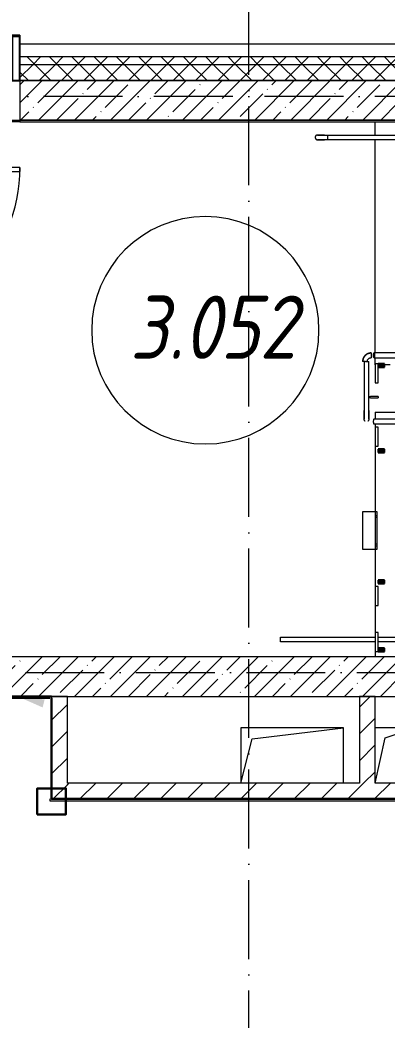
# Model space of a CAD drawing. Header units: millimetres. Extents: x -213536 to 1564669, y -45299 to 942238.
# Drawn here: x 448642 to 450967, y 468835 to 475169 of the extents above; entities that cross this region are included whole.
import ezdxf

# ---------------------------------------------------------------- set-up
doc = ezdxf.new("R2010")
doc.units = ezdxf.units.MM
doc.linetypes.add('50_200_ШТРИХ_1Т_ш5_п1_п1_', pattern=[700, 500, -100, 0, -100])
for name, color, linetype, lineweight in [('0-1', 7, 'Continuous', 5), ('0-2', 7, 'Continuous', 9), ('2) ПГП 4м', 4, 'Continuous', 30), ('3) ЖБ 4м', 3, 'Continuous', 30), ('4) Метл уголки', 6, 'Continuous', 30), ('Импосты витража-1', 7, 'Continuous', 25), ('Каркас_Импост', 7, 'Continuous', 13), ('Контуры', 7, 'Continuous', 9), ('Линии подступенков', 7, 'Continuous', 9), ('Марки помещений', 7, 'Continuous', 9), ('Обобщенные модели', 7, 'Continuous', 9), ('Общие ребра', 7, 'Continuous', 9), ('Ограждение', 7, 'Continuous', 9), ('Ограждение-1', 7, 'Continuous', 25), ('Окна', 7, 'Continuous', 9), ('Оси-2', 7, '50_200_ШТРИХ_1Т_ш5_п1_п1_', 9), ('Открывание-1', 7, 'Continuous', 9), ('Панель', 7, 'Continuous', 13), ('Стены', 7, 'Continuous', 9), ('Стены-1', 7, 'Continuous', 13), ('Текстовые примечания', 7, 'Continuous', 9), ('Штриховка разреза-1', 7, 'Continuous', 9)]:
    doc.layers.add(name, color=color, linetype=linetype, lineweight=lineweight)
doc.layers.get('0-2').off()
doc.styles.add('ISOCPEUR_I_2', font='isocpeui.ttf', dxfattribs={"width": 0.85, "height": 2.3})
pattern_1 = [(45, (0, 0), (-70.71068, 70.71068), []), (135, (0, 0), (-70.71068, -70.71068), [])]
pattern_2 = [(45, (0, 0), (-84.8528, 84.8528), [])]
pattern_3 = [(45, (0, 0), (-114.04925, 114.04925), []), (45, (114.05, 0), (-114.04925, 114.04925), [201.612, -40.322, 3.353, -36.97])]

# ---------------------------------------------------------------- blocks, each defined once
blk = doc.blocks.new('Ось 3 этаж')
at = {"layer": 'Оси-2'}
for p, q in [((450092.1, 423014.8), (450092.1, 477896.8)), ((459092.1, 474685.4), (428373.3, 474685.4)), ((428373.3, 471035.4), (459092.1, 471035.4))]:
    blk.add_line(p, q, dxfattribs=at)
blk = doc.blocks.new('Дверь_СКБ_2Ст_Внутренняя_ШЕР - СОШ_Д-31__Дв_1600x2100h_ЛК_Лифтовой холл _зона безопасности МГН__EIS60-26412756-АИ2_03_План отделки стен 3-го этажа _Часть 2_')
at = {"layer": 'Каркас_Импост'}
for p, q in [((-737.5, 125), (-787.5, 125)), ((-787.5, 125), (-787.5, 45)), ((-737.5, 125), (-737.5, 100)), ((-737.5, 100), (-727.5, 100)), ((-727.5, 100), (-727.5, 45)), ((752.5, 100), (762.5, 100)), ((752.5, 100), (752.5, 45)), ((812.5, 125), (762.5, 125)), ((762.5, 125), (762.5, 100)), ((812.5, 125), (812.5, 45)), ((-727.5, 45), (-787.5, 45)), ((812.5, 45), (752.5, 45))]:
    blk.add_line(p, q, dxfattribs=at)
at = {"layer": 'Открывание-1'}
for centre, radius, start, end in [((-737.5, 125), 1000, 0, 90), ((762.5, 125), 500, 90, 180)]:
    blk.add_arc(centre, radius, start, end, dxfattribs=at)
at = {"layer": 'Панель'}
for p, q in [((-737.5, 1125), (-712.5, 1125)), ((-737.5, 1125), (-737.5, 125)), ((-712.5, 125), (-712.5, 1125)), ((762.5, 625), (737.5, 625)), ((737.5, 125), (737.5, 625)), ((762.5, 625), (762.5, 125)), ((-737.5, 125), (-712.5, 125)), ((762.5, 125), (737.5, 125))]:
    blk.add_line(p, q, dxfattribs=at)
blk = doc.blocks.new('О_Элемент поручня_Маршевый_Труба_ГОСТ 8732-78 - О_Элемент поручня_Маршевый_Труба_ГОСТ 8732-78-32499151-АИ2_03_План отделки стен 3-го этажа _Часть 2_')
at = {"layer": 'Ограждение'}
for p, q in [((-9.9, 30), (-3926, 30)), ((-3926, 0), (-9.9, 0))]:
    blk.add_line(p, q, dxfattribs=at)
at = {"layer": 'Ограждение', "flags": 128}
for points in [[(-3928, 27.3), (-3927.2, 29), (-3926.4, 29.9), (-3925.5, 29.9), (-3924.7, 29), (-3923.9, 27.3), (-3923.3, 24.9)], [(-3924.8, 27.6), (-3925.6, 28.4), (-3926.3, 28.4), (-3927.1, 27.6)], [(-6.3, 15), (-6.4, 18.3), (-6.7, 21.5), (-7.1, 24.4), (-7.7, 26.7), (-8.3, 28.5), (-9.1, 29.6), (-9.9, 30)], [(-9.9, 0), (-9.1, 0.4), (-8.3, 1.5), (-7.7, 3.3), (-7.1, 5.6), (-6.7, 8.5), (-6.4, 11.7), (-6.3, 15)]]:
    blk.add_lwpolyline(points, dxfattribs=at)
blk = doc.blocks.new('О_Элемент поручня_Маршевый_Труба_ГОСТ 8732-78 - О_Элемент поручня_Маршевый_Труба_ГОСТ 8732-78-V82-АИ2_03_План отделки стен 3-го этажа _Часть 2_')
at = {"layer": 'Ограждение'}
for p, q in [((-9.9, 30), (-3926, 30)), ((-3926, 0), (-9.9, 0)), ((-9.9, 0), (-9.1, 0.4))]:
    blk.add_line(p, q, dxfattribs=at)
at = {"layer": 'Ограждение', "flags": 128}
for points in [[(-3929.5, 15), (-3929.4, 18.6), (-3929.1, 22), (-3928.6, 24.9), (-3928, 27.3), (-3927.2, 29), (-3926.4, 29.9), (-3925.5, 29.9), (-3924.7, 29), (-3923.9, 27.3), (-3923.3, 24.9), (-3922.8, 22), (-3922.5, 18.6), (-3922.4, 15)], [(-3926, 0), (-3926.7, 0.4), (-3927.5, 1.5), (-3928.2, 3.3), (-3928.7, 5.6), (-3929.1, 8.5), (-3929.4, 11.7), (-3929.5, 15)], [(-3922.8, 15), (-3922.9, 18.2), (-3923.1, 21.3), (-3923.6, 24), (-3924.1, 26.1), (-3924.8, 27.6), (-3925.6, 28.4), (-3926.3, 28.4), (-3927.1, 27.6), (-3927.8, 26.1), (-3928.3, 24), (-3928.8, 21.3), (-3929.1, 18.2), (-3929.1, 15)], [(-3929.1, 15), (-3929.1, 11.8), (-3928.8, 8.7), (-3928.3, 6), (-3927.8, 3.9), (-3927.1, 2.4), (-3926.3, 1.6), (-3925.6, 1.6), (-3924.8, 2.4), (-3924.1, 3.9), (-3923.6, 6), (-3923.1, 8.7), (-3922.9, 11.8), (-3922.8, 15)], [(-3922.4, 15), (-3922.5, 11.7), (-3922.8, 8.5), (-3923.2, 5.6), (-3923.7, 3.3), (-3924.4, 1.5), (-3925.2, 0.4), (-3926, 0)], [(-6.5, 20.1), (-6.7, 21.5), (-7.1, 24.4), (-7.7, 26.7), (-8.3, 28.5), (-9.1, 29.6), (-9.9, 30)]]:
    blk.add_lwpolyline(points, dxfattribs=at)
blk = doc.blocks.new('О_Элемент ограждения_Обод_Труба_ГОСТ 86451 - О_Элемент ограждения_Обод_Труба_ГОСТ 8645-68 2-33131217-АИ2_03_План отделки стен 3-го этажа _Часть 2_')
at = {"layer": 'Ограждение-1'}
for p, q in [((-1800, 20), (-1820, 20)), ((-1820, 20), (-1820, -20)), ((-1817, 17), (-1803, 17)), ((-1817, -17), (-1817, 17)), ((-1803, 17), (-1803, -17)), ((-1800, -20), (-1800, 20)), ((0, 20), (-20, 20)), ((-20, 20), (-20, -20)), ((-17, 17), (-3, 17)), ((-17, -17), (-17, 17)), ((-3, 17), (-3, -17)), ((0, -20), (0, 20)), ((-1820, -20), (-1800, -20)), ((-1803, -17), (-1817, -17)), ((-20, -20), (0, -20)), ((-3, -17), (-17, -17))]:
    blk.add_line(p, q, dxfattribs=at)
blk = doc.blocks.new('О_Полоса_Трапеция прямоугольная_Прокат_ГОСТ 1031 - Крепежная пластина-21434436-АИ2_03_План отделки стен 3-го этажа _Часть 2_')
at = {"layer": 'Ограждение'}
for p, q in [((20200, 47755), (20200, 47635)), ((20220, 47755), (20200, 47755)), ((20220, 47635), (20220, 47735)), ((20200, 47635), (20220, 47635))]:
    blk.add_line(p, q, dxfattribs=at)
blk = doc.blocks.new('О_Элемент поручня_Площадочный_Двухуровневый_ГОСТ 8732-78 - О_Элемент поручня_Площадочный_Двухуровневый_ГОСТ 8732-78 2-33683548-АИ2_03_План отделки стен 3-го этажа _Часть 2_')
at = {"layer": 'Ограждение'}
for p, q in [((310, 40), (0, 40)), ((0, 25), (0, 40)), ((0, 18.8), (0, 25)), ((0, 10), (310, 10))]:
    blk.add_line(p, q, dxfattribs=at)
at = {"layer": 'Ограждение', "flags": 128}
for points in [[(310, 40), (312.2, 40), (314.4, 40), (316.6, 40), (318.8, 40), (320.9, 40), (323.1, 40), (325.2, 40), (327.3, 40), (329.4, 40), (331.4, 40), (333.4, 40), (335.4, 40), (337.3, 40), (339.2, 40), (341.1, 40), (342.8, 40), (344.6, 40), (346.3, 40), (347.9, 40), (349.5, 40), (351, 40), (352.4, 40), (353.8, 40), (355.1, 40), (356.3, 40), (357.4, 40), (358.5, 40), (359.5, 40), (360.4, 40), (361.3, 40), (362, 40), (362.7, 40), (363.3, 40), (363.8, 40), (364.2, 40), (364.5, 40), (364.8, 40), (364.9, 40), (365, 40), (365, 40)], [(365, 40), (365, 40), (364.8, 40), (364.6, 40), (364.3, 40), (363.9, 40), (363.4, 40), (362.9, 40), (362.2, 40), (361.5, 40), (360.7, 40), (359.8, 40), (358.8, 40), (357.7, 40), (356.6, 40), (355.4, 40), (354.1, 40), (352.8, 40), (351.3, 40), (349.9, 40), (348.3, 40), (346.7, 40), (345, 40), (343.3, 40), (341.5, 40), (339.7, 40), (337.8, 40), (335.9, 40), (334, 40), (332, 40), (329.9, 40), (327.9, 40), (325.8, 40), (323.6, 40), (321.5, 40), (319.3, 40), (317.2, 40), (315, 40), (312.8, 40), (310.6, 40), (310, 40)], [(310, 10), (312.2, 10), (314.4, 10), (316.6, 10), (318.8, 10), (320.9, 10), (323.1, 10), (325.2, 10), (327.3, 10), (329.4, 10), (331.4, 10), (333.4, 10), (335.4, 10), (337.3, 10), (339.2, 10), (341.1, 10), (342.8, 10), (344.6, 10), (346.3, 10), (347.9, 10), (349.5, 10), (351, 10), (352.4, 10), (353.8, 10), (355.1, 10), (356.3, 10), (357.4, 10), (358.5, 10), (359.5, 10), (360.4, 10), (361.3, 10), (362, 10), (362.7, 10), (363.3, 10), (363.8, 10), (364.2, 10), (364.5, 10), (364.8, 10), (364.9, 10), (365, 10), (365, 10)], [(365, 10), (365, 10), (364.8, 10), (364.6, 10), (364.3, 10), (363.9, 10), (363.4, 10), (362.9, 10), (362.2, 10), (361.5, 10), (360.7, 10), (359.8, 10), (358.8, 10), (357.7, 10), (356.6, 10), (355.4, 10), (354.1, 10), (352.8, 10), (351.3, 10), (349.9, 10), (348.3, 10), (346.7, 10), (345, 10), (343.3, 10), (341.5, 10), (339.7, 10), (337.8, 10), (335.9, 10), (334, 10), (332, 10), (329.9, 10), (327.9, 10), (325.8, 10), (323.6, 10), (321.5, 10), (319.3, 10), (317.2, 10), (315, 10), (312.8, 10), (310.6, 10)], [(365, 40), (365.6, 40), (366.2, 40), (366.8, 39.9), (367.4, 39.8), (368, 39.7), (368.6, 39.6), (369.1, 39.4), (369.7, 39.2), (370.3, 39), (370.8, 38.8), (371.4, 38.6), (371.9, 38.3), (372.5, 38)], [(372.6, 12.1), (372.1, 11.8), (371.5, 11.5), (371, 11.2), (370.4, 11), (369.9, 10.8), (369.3, 10.6), (368.7, 10.5), (368.1, 10.3), (367.5, 10.2), (367, 10.1), (366.4, 10.1), (365.8, 10), (365.2, 10), (365, 10)], [(375.8, 35.5), (376.2, 35), (376.6, 34.6), (376.9, 34.1), (377.3, 33.6)], [(377.4, 16.5), (377, 16), (376.7, 15.6), (376.3, 15.1), (375.9, 14.7)]]:
    blk.add_lwpolyline(points, dxfattribs=at)
blk = doc.blocks.new('О_Полоса_Трапеция прямоугольная_Прокат_ГОСТ 1031 - Крепежная пластина-V83-АИ2_03_План отделки стен 3-го этажа _Часть 2_')
at = {"layer": 'Ограждение'}
for p, q in [((20200, 47355), (20200, 47235)), ((20220, 47355), (20200, 47355)), ((20220, 47235), (20220, 47355)), ((20200, 47235), (20220, 47235))]:
    blk.add_line(p, q, dxfattribs=at)
blk = doc.blocks.new('О_Кронштейн_Форма Г_Круг_ГОСТ 25902 - О_Кронштейн_Форма Г_Круг_ГОСТ 2590-2006-31482956-АИ2_03_План отделки стен 3-го этажа _Часть 2_')
at = {"layer": 'Ограждение'}
for p, q in [((20220, 47550), (20170, 47550)), ((20170, 47540), (20220, 47540)), ((20220, 47550), (20220, 47545)), ((20220, 47545), (20220, 47540))]:
    blk.add_line(p, q, dxfattribs=at)
at = {"layer": 'Ограждение', "flags": 128}
for points in [[(20160, 47550), (20160.9, 47550), (20161.9, 47550), (20162.8, 47550), (20163.8, 47550), (20164.8, 47550), (20165.8, 47550), (20166.7, 47550), (20167.7, 47550), (20168.7, 47550), (20169.7, 47550), (20170, 47550)], [(20170, 47540), (20169, 47540), (20168, 47540), (20167, 47540), (20166, 47540), (20165, 47540), (20164.1, 47540), (20163.1, 47540), (20162.1, 47540), (20161.2, 47540), (20160.3, 47540)]]:
    blk.add_lwpolyline(points, dxfattribs=at)
blk = doc.blocks.new('О_Элемент ограждения_Обод_Труба_ГОСТ 86451 - О_Элемент ограждения_Обод_Труба_ГОСТ 8645-68 2-33352087-АИ2_03_План отделки стен 3-го этажа _Часть 2_')
at = {"layer": 'Ограждение-1'}
for p, q in [((-830, 20), (-850, 20)), ((-850, 20), (-850, -20)), ((-847, 17), (-833, 17)), ((-847, -17), (-847, 17)), ((-833, 17), (-833, -17)), ((-830, -20), (-830, 20)), ((0, 20), (-20, 20)), ((-20, 20), (-20, -20)), ((-17, 17), (-3, 17)), ((-17, -17), (-17, 17)), ((-3, 17), (-3, -17)), ((0, -20), (0, 20)), ((-850, -20), (-830, -20)), ((-833, -17), (-847, -17)), ((-20, -20), (0, -20)), ((-3, -17), (-17, -17))]:
    blk.add_line(p, q, dxfattribs=at)
blk = doc.blocks.new('О_Полоса_Трапеция прямоугольная_Прокат_ГОСТ 1031 - Крепежная пластина-V84-АИ2_03_План отделки стен 3-го этажа _Часть 2_')
at = {"layer": 'Ограждение'}
for p, q in [((20200, 46055), (20200, 45935)), ((20220, 46055), (20200, 46055)), ((20220, 45955), (20220, 46055)), ((20200, 45935), (20220, 45935))]:
    blk.add_line(p, q, dxfattribs=at)
blk = doc.blocks.new('О_Элемент поручня_Загиб_Труба_ГОСТ 87321 - О_Элемент поручня_Загиб_Труба_ГОСТ 8732-78 2-31410517-АИ2_03_План отделки стен 3-го этажа _Часть 2_')
at = {"layer": 'Ограждение'}
for p, q in [((20175, 47825), (20175, 47795)), ((20175, 47824.5), (20175, 47825)), ((20120, 47770), (20120.5, 47770)), ((20138.9, 47770), (20120, 47770)), ((20175, 47795), (20175, 47795.5))]:
    blk.add_line(p, q, dxfattribs=at)
at = {"layer": 'Ограждение', "flags": 128}
for points in [[(20175, 47825), (20172.8, 47825), (20170.6, 47824.8), (20168.4, 47824.6), (20166.2, 47824.3), (20164.1, 47823.9), (20161.9, 47823.4), (20159.8, 47822.9), (20157.7, 47822.2), (20155.6, 47821.5), (20153.6, 47820.7), (20151.6, 47819.8), (20149.6, 47818.8), (20147.7, 47817.7), (20145.8, 47816.6), (20143.9, 47815.4), (20142.2, 47814.1), (20140.4, 47812.8), (20138.7, 47811.3), (20137.1, 47809.9), (20135.5, 47808.3), (20134, 47806.7), (20132.6, 47805), (20131.2, 47803.3), (20129.9, 47801.5), (20128.7, 47799.7), (20127.6, 47797.8), (20126.5, 47795.9), (20125.5, 47794), (20124.6, 47792), (20123.7, 47789.9), (20123, 47787.9), (20122.3, 47785.8), (20121.7, 47783.6), (20121.2, 47781.5), (20120.8, 47779.3), (20120.5, 47777.2), (20120.2, 47775), (20120.1, 47772.8), (20120, 47770.6), (20120, 47770)], [(20175, 47823.5), (20172.9, 47823.5), (20170.7, 47823.3), (20168.6, 47823.1), (20166.5, 47822.8), (20164.4, 47822.4), (20162.3, 47822), (20160.2, 47821.4), (20158.2, 47820.8), (20156.2, 47820.1), (20154.2, 47819.3), (20152.2, 47818.4), (20150.3, 47817.5), (20148.4, 47816.4), (20146.6, 47815.3), (20144.8, 47814.2), (20143.1, 47812.9), (20141.4, 47811.6), (20139.7, 47810.2), (20138.1, 47808.8), (20136.6, 47807.3), (20135.2, 47805.7), (20133.8, 47804.1), (20132.4, 47802.4), (20131.2, 47800.7), (20130, 47798.9), (20128.9, 47797.1), (20127.8, 47795.2), (20126.8, 47793.3), (20126, 47791.4), (20125.1, 47789.4), (20124.4, 47787.4), (20123.7, 47785.3), (20123.2, 47783.3), (20122.7, 47781.2), (20122.3, 47779.1), (20122, 47777), (20121.7, 47774.9), (20121.6, 47772.7), (20121.5, 47770.6), (20121.5, 47770)], [(20150, 47770), (20150, 47771), (20150.1, 47772), (20150.2, 47773), (20150.3, 47774), (20150.5, 47775), (20150.7, 47775.9), (20151, 47776.9), (20151.3, 47777.9), (20151.6, 47778.8), (20152, 47779.7), (20152.4, 47780.6), (20152.8, 47781.5), (20153.3, 47782.4), (20153.8, 47783.3), (20154.4, 47784.1), (20154.9, 47784.9), (20155.6, 47785.7), (20156.2, 47786.5), (20156.9, 47787.2), (20157.6, 47787.9), (20158.3, 47788.6), (20159.1, 47789.3), (20159.9, 47789.9), (20160.7, 47790.5), (20161.5, 47791), (20162.3, 47791.6), (20163.2, 47792), (20164.1, 47792.5), (20165, 47792.9), (20165.9, 47793.3), (20166.9, 47793.6), (20167.8, 47794), (20168.8, 47794.2), (20169.8, 47794.4), (20170.8, 47794.6), (20171.7, 47794.8), (20172.7, 47794.9), (20173.7, 47795), (20174.7, 47795), (20175, 47795)]]:
    blk.add_lwpolyline(points, dxfattribs=at)
blk = doc.blocks.new('ОМ_Нижняя опорная пятка - ОМ_Нижняя опорная пятка-19082064-АИ2_03_План отделки стен 3-го этажа _Часть 2_')
at = {"layer": 'Обобщенные модели'}
for p, q in [((-96, 10), (-96, 0)), ((-84, 10), (-84, 0)), ((84, 10), (84, 0)), ((96, 10), (96, 0))]:
    blk.add_line(p, q, dxfattribs=at)
blk = doc.blocks.new('ОМ_Уголок_ГОСТ 8510-86 - ОМ_Уголок_ГОСТ 8510-86-19082066-АИ2_03_План отделки стен 3-го этажа _Часть 2_')
at = {"layer": 'Обобщенные модели'}
for p, q in [((0, 0), (0, -90)), ((240, 0), (0, 0)), ((0, -10), (240, -10)), ((240, -90), (240, 0)), ((0, -90), (240, -90))]:
    blk.add_line(p, q, dxfattribs=at)
blk = doc.blocks.new('Прямоугольный импост - Откос НВФ_50х280 мм-V172-АИ2_03_План отделки стен 3-го этажа _Часть 2_')
at = {"layer": 'Импосты витража-1'}
for p, q in [((0, 130), (-50, 130)), ((-50, 130), (-50, -150)), ((0, -150), (0, 130)), ((-50, -150), (0, -150))]:
    blk.add_line(p, q, dxfattribs=at)
blk = doc.blocks.new('AR_Отверстие прямоугольное _в плите_ - AR_Отверстие прямоугольное _в плите_-30552566-АИ2_03_План отделки стен 3-го этажа _Часть 2_')
at = {"layer": 'Обобщенные модели'}
for p, q in [((325, 175), (-325, 175)), ((-325, 175), (-325, -175)), ((-255, 105), (325, 175)), ((325, -175), (325, 175)), ((-325, -175), (-255, 105))]:
    blk.add_line(p, q, dxfattribs=at)
blk = doc.blocks.new('AR_Отверстие прямоугольное _в плите_ - AR_Отверстие прямоугольное _в плите_-30459243-АИ2_03_План отделки стен 3-го этажа _Часть 2_')
at = {"layer": 'Обобщенные модели'}
for p, q in [((125, 175), (-125, 175)), ((-62.5, 112.5), (125, 175)), ((125, -175), (125, 175)), ((-125, -175), (-62.5, 112.5))]:
    blk.add_line(p, q, dxfattribs=at)
blk = doc.blocks.new('Отлив_СКБ - Отлив витража_120_НВФ-31885289-АИ2_03_План отделки стен 3-го этажа _Часть 2_')
at = {"layer": 'Окна'}
for p, q in [((0, 113), (0, 120)), ((1000, 120), (0, 120)), ((1000, 120), (1000, 113)), ((50, 2), (950, 2))]:
    blk.add_line(p, q, dxfattribs=at)
blk = doc.blocks.new('О_Общий_Элемент поручня_Площадочный_Двухуровневый_С подрезкой_ГОСТ 8732-78 - О_Общий_Элемент поручня_Площадочный_Двухуровневый_С подрезкой_ГОСТ 8732-78-V280-АИ2_03_План отделки стен 3-го этажа _Часть 2_')
at = {"layer": 'Ограждение'}
for p, q in [((0, -10), (20, -10)), ((20, -40), (0, -40))]:
    blk.add_line(p, q, dxfattribs=at)
at = {"layer": 'Ограждение', "flags": 128}
for points in [[(20, -10), (21.8, -10), (23.6, -10), (25.4, -10), (27.2, -10), (28.9, -10), (30.7, -10), (32.4, -10), (34.2, -10), (35.9, -10), (37.5, -10), (39.2, -10), (40.8, -10), (42.4, -10), (43.9, -10), (45.4, -10), (46.9, -10), (48.3, -10), (49.7, -10), (51, -10), (52.3, -10), (53.5, -10), (54.7, -10), (55.8, -10), (56.9, -10), (57.9, -10), (58.8, -10), (59.7, -10), (60.5, -10), (61.3, -10), (61.9, -10), (62.6, -10), (63.1, -10), (63.6, -10), (64, -10), (64.3, -10), (64.6, -10), (64.8, -10), (64.9, -10), (65, -10), (65, -10)], [(65, -10), (65, -10), (64.9, -10), (64.7, -10), (64.4, -10), (64.1, -10), (63.7, -10), (63.2, -10), (62.7, -10), (62.1, -10), (61.4, -10), (60.7, -10), (59.9, -10), (59.1, -10), (58.1, -10), (57.1, -10), (56.1, -10), (55, -10), (53.8, -10), (52.6, -10), (51.4, -10), (50, -10), (48.7, -10), (47.3, -10), (45.8, -10), (44.3, -10), (42.8, -10), (41.2, -10), (39.6, -10), (38, -10), (36.3, -10), (34.6, -10), (32.9, -10), (31.2, -10), (29.4, -10), (27.6, -10), (25.9, -10), (24.1, -10), (22.3, -10), (20.5, -10), (20, -10)], [(45.8, -40), (44.3, -40), (42.8, -40), (41.2, -40), (39.6, -40), (38, -40), (36.3, -40), (34.6, -40), (32.9, -40), (31.2, -40), (29.4, -40), (27.6, -40), (25.9, -40), (24.1, -40), (22.3, -40), (20.5, -40), (20, -40)], [(20, -40), (21.8, -40), (23.6, -40), (25.4, -40), (27.2, -40), (28.9, -40), (30.7, -40), (32.4, -40), (34.2, -40), (35.9, -40), (37.5, -40), (39.2, -40), (40.8, -40), (42.4, -40), (43.9, -40), (45.4, -40), (46.9, -40), (48.3, -40), (49.7, -40), (51, -40), (52.3, -40), (53.5, -40), (54.7, -40), (55.8, -40), (56.9, -40), (57.9, -40), (58.8, -40), (59.7, -40), (60.5, -40), (61.3, -40), (61.9, -40), (62.6, -40), (63.1, -40), (63.6, -40), (64, -40), (64.3, -40), (64.6, -40), (64.8, -40), (64.9, -40), (65, -40), (65, -40)], [(65, -40), (65, -40), (64.9, -40), (64.7, -40), (64.4, -40), (64.1, -40), (63.7, -40), (63.2, -40), (62.7, -40), (62.1, -40), (61.4, -40), (60.7, -40), (59.9, -40), (59.1, -40), (58.1, -40), (57.1, -40), (56.1, -40), (55, -40), (53.8, -40), (52.6, -40), (51.4, -40), (50, -40), (48.7, -40), (47.3, -40)], [(80, -25), (80, -24.4), (80, -23.8), (79.9, -23.2), (79.8, -22.6), (79.7, -22), (79.6, -21.4), (79.4, -20.9), (79.2, -20.3), (79, -19.7), (78.8, -19.2), (78.6, -18.6), (78.3, -18.1), (78, -17.5), (77.7, -17), (77.4, -16.5), (77, -16), (76.7, -15.6), (76.3, -15.1), (75.9, -14.7), (75.5, -14.2), (75, -13.8), (74.6, -13.4), (74.1, -13.1), (73.6, -12.7), (73.1, -12.4), (72.6, -12.1), (72.1, -11.8), (71.5, -11.5), (71, -11.2), (70.4, -11), (69.9, -10.8), (69.3, -10.6), (68.7, -10.5), (68.1, -10.3), (67.5, -10.2), (67, -10.1), (66.4, -10.1), (65.8, -10), (65.2, -10), (65, -10)], [(65, -40), (65.6, -40), (66.2, -40), (66.8, -39.9), (67.4, -39.8), (68, -39.7), (68.6, -39.6), (69.1, -39.4), (69.7, -39.2), (70.3, -39), (70.8, -38.8), (71.4, -38.6), (71.9, -38.3), (72.5, -38), (73, -37.7), (73.5, -37.4), (74, -37), (74.4, -36.7), (74.9, -36.3), (75.3, -35.9), (75.8, -35.5), (76.2, -35), (76.6, -34.6), (76.9, -34.1), (77.3, -33.6), (77.6, -33.1), (77.9, -32.6), (78.2, -32.1), (78.5, -31.5), (78.8, -31), (79, -30.4), (79.2, -29.9), (79.4, -29.3), (79.5, -28.7), (79.7, -28.1), (79.8, -27.5), (79.9, -27), (79.9, -26.4), (80, -25.8), (80, -25.2), (80, -25)]]:
    blk.add_lwpolyline(points, dxfattribs=at)
blk = doc.blocks.new('О_Элемент поручня_Пристенный_Труба_ГОСТ 8732-78 - О_Элемент поручня_Пристенный_Труба_ГОСТ 8732-78-32488292-АИ2_03_План отделки стен 3-го этажа _Часть 2_')
at = {"layer": 'Ограждение'}
for p, q in [((-4500, -15), (-4500, 0)), ((-4500, 0), (300, 0)), ((300, 0), (300, -30)), ((-4500, -30), (-4500, -16.1)), ((300, -30), (-4500, -30))]:
    blk.add_line(p, q, dxfattribs=at)
blk = doc.blocks.new('О_Элемент поручня_Пристенный_Труба_ГОСТ 8732-78 - О_Элемент поручня_Пристенный_Труба_ГОСТ 8732-78-V282-АИ2_03_План отделки стен 3-го этажа _Часть 2_')
at = {"layer": 'Ограждение'}
for p, q in [((-4500, -15), (-4500, 0)), ((-4500, 0), (-320, 0)), ((-300, 0), (300, 0)), ((300, 0), (300, -30)), ((-4500, -30), (-4500, -16.1)), ((-320, -30), (-4500, -30)), ((300, -30), (-300, -30))]:
    blk.add_line(p, q, dxfattribs=at)
blk = doc.blocks.new('0125-Р-ОО-Ш2-АР-о_23_10_2024_rvt-1-АИ2_03_План отделки стен 3-го этажа _Часть 2_')
at = {"layer": 'Штриховка разреза-1'}
h = blk.add_hatch(dxfattribs=at)
h.set_pattern_fill('FP_81', color=256, style=0, pattern_type=2)
h.set_pattern_definition(pattern_1)
h.paths.add_polyline_path([(26130, 49650), (26130, 49700), (17950, 49700), (17950, 49650), (23901.5, 49650)], flags=0)
h.paths.add_polyline_path([(15750, 49650), (16950, 49650), (16950, 49700), (15750, 49700)], flags=0)
h.paths.add_polyline_path([(13950, 49650), (13950, 49700), (9750, 49700), (9750, 49650), (12717.6, 49650)], flags=0)
h.paths.add_polyline_path([(7950, 49650), (7950, 49700), (-200, 49700), (-200, 49650), (7125.7, 49650)], flags=0)
h = blk.add_hatch(dxfattribs=at)
h.set_pattern_fill('FP_81', color=256, style=0, pattern_type=2)
h.set_pattern_definition(pattern_1)
h.paths.add_polyline_path([(26130, 49550), (26130, 49650), (17950, 49650), (17950, 49550), (26050, 49550)], flags=0)
h.paths.add_polyline_path([(16950, 49550), (16950, 49650), (15750, 49650), (15750, 49556), (15825, 49556), (15825, 49550), (16450, 49550)], flags=0)
h.paths.add_polyline_path([(13875, 49550), (13875, 49556), (13950, 49556), (13950, 49650), (9750, 49650), (9750, 49556), (9825, 49556), (9825, 49550), (12717.6, 49550)], flags=0)
h.paths.add_polyline_path([(7950, 49550), (7950, 49650), (-100, 49650), (-100, 49550), (7450, 49550)], flags=0)
h = blk.add_hatch(dxfattribs=at)
h.set_pattern_fill('FP_2', color=256, style=0, pattern_type=2)
h.set_pattern_definition(pattern_3)
h.paths.add_polyline_path([(25900, 49300), (25900, 49550), (17950, 49550), (17950, 49300), (25765.5, 49300)], flags=0)
h = blk.add_hatch(dxfattribs=at)
h.set_pattern_fill('FP_2', color=256, style=0, pattern_type=2)
h.set_pattern_definition(pattern_3)
h.paths.add_polyline_path([(25400, 45650), (25400, 45900), (16950, 45900), (16950, 45650), (23901.5, 45650)], flags=0)
h = blk.add_hatch(dxfattribs=at)
h.set_pattern_fill('FP_3', color=256, style=0, pattern_type=2)
h.set_pattern_definition(pattern_2)
h.paths.add_polyline_path([(18250, 45000), (18250, 45650), (18150, 45650), (18150, 45000)], flags=0)
h = blk.add_hatch(dxfattribs=at)
h.set_pattern_fill('FP_3', color=256, style=0, pattern_type=2)
h.set_pattern_definition(pattern_2)
h.paths.add_polyline_path([(20100, 45100), (20200, 45100), (20200, 45650), (20100, 45650)], flags=0)
h = blk.add_hatch(dxfattribs=at)
h.set_pattern_fill('FP_3', color=256, style=0, pattern_type=2)
h.set_pattern_definition(pattern_2)
h.paths.add_polyline_path([(24500, 45000), (24500, 45100), (22550, 45100), (22550, 45000), (23901.5, 45000)], flags=0)
h.paths.add_polyline_path([(22500, 45000), (22500, 45003), (22547, 45003), (22547, 45097), (22500, 45097), (22500, 45100), (18250, 45100), (18250, 45000), (20173.6, 45000)], flags=0)
at = {"layer": 'Контуры'}
for p, q in [((20200, 49205), (20200, 49288)), ((20200, 47824.9), (20200, 49175)), ((20200, 47750), (20200, 47795)), ((20257, 47750), (20223, 47750)), ((20295.6, 47750), (20260, 47750)), ((20200, 47450), (20200, 47405)), ((20200, 47450), (20500, 47450)), ((20200, 47375), (20200, 47355)), ((20200, 47235), (20200, 46820)), ((20200, 46580), (20200, 46345)), ((20200, 46225), (20200, 46055)), ((20200, 45935), (20200, 45900))]:
    blk.add_line(p, q, dxfattribs=at)
at = {"layer": 'Линии подступенков'}
for p, q in [((20200, 47450), (20200, 47405)), ((20200, 47375), (20200, 47355)), ((20200, 47235), (20200, 46820)), ((20200, 46580), (20200, 46345)), ((20200, 46225), (20200, 46055)), ((20200, 45935), (20200, 45900))]:
    blk.add_line(p, q, dxfattribs=at)
at = {"layer": 'Общие ребра'}
for p, q in [((26130, 49700), (17950, 49700)), ((26130, 49650), (17950, 49650))]:
    blk.add_line(p, q, dxfattribs=at)
at = {"layer": 'Стены-1'}
for p, q in [((26130, 49780), (17950, 49780)), ((17950, 49780), (17950, 49550)), ((17950, 49550), (25900, 49550)), ((25900, 49550), (17950, 49550)), ((17950, 49550), (17950, 49300)), ((17950, 49300), (25650, 49300)), ((25400, 45900), (16950, 45900)), ((16950, 45650), (25400, 45650)), ((18250, 45650), (18150, 45650)), ((18150, 45650), (18150, 45000)), ((18250, 45100), (18250, 45650)), ((20200, 45650), (20100, 45650)), ((20100, 45650), (20100, 45100)), ((20200, 45100), (20200, 45650)), ((20100, 45100), (18250, 45100)), ((20550, 45100), (20200, 45100)), ((18150, 45000), (18250, 45000)), ((18250, 45000), (22500, 45000))]:
    blk.add_line(p, q, dxfattribs=at)
at = {"layer": '0-2'}
for name, p in [('Отлив_СКБ - Отлив витража_120_НВФ-31885289-АИ2_03_План отделки стен 3-го этажа _Часть 2_', (16950, 49717)), ('Прямоугольный импост - Откос НВФ_50х280 мм-V172-АИ2_03_План отделки стен 3-го этажа _Часть 2_', (17950, 49700)), ('О_Элемент поручня_Пристенный_Труба_ГОСТ 8732-78 - О_Элемент поручня_Пристенный_Труба_ГОСТ 8732-78-32488292-АИ2_03_План отделки стен 3-го этажа _Часть 2_', (24400, 49205)), ('О_Элемент поручня_Загиб_Труба_ГОСТ 87321 - О_Элемент поручня_Загиб_Труба_ГОСТ 8732-78 2-31410517-АИ2_03_План отделки стен 3-го этажа _Часть 2_', (0, 0)), ('О_Элемент поручня_Маршевый_Труба_ГОСТ 8732-78 - О_Элемент поручня_Маршевый_Труба_ГОСТ 8732-78-V82-АИ2_03_План отделки стен 3-го этажа _Часть 2_', (24118.8, 47795)), ('О_Полоса_Трапеция прямоугольная_Прокат_ГОСТ 1031 - Крепежная пластина-21434436-АИ2_03_План отделки стен 3-го этажа _Часть 2_', (0, 0)), ('О_Кронштейн_Форма Г_Круг_ГОСТ 25902 - О_Кронштейн_Форма Г_Круг_ГОСТ 2590-2006-31482956-АИ2_03_План отделки стен 3-го этажа _Часть 2_', (0, 0)), ('О_Полоса_Трапеция прямоугольная_Прокат_ГОСТ 1031 - Крепежная пластина-V83-АИ2_03_План отделки стен 3-го этажа _Часть 2_', (0, 0)), ('О_Полоса_Трапеция прямоугольная_Прокат_ГОСТ 1031 - Крепежная пластина-V83-АИ2_03_План отделки стен 3-го этажа _Часть 2_', (0, -1010)), ('О_Полоса_Трапеция прямоугольная_Прокат_ГОСТ 1031 - Крепежная пластина-V84-АИ2_03_План отделки стен 3-го этажа _Часть 2_', (0, 0)), ('AR_Отверстие прямоугольное _в плите_ - AR_Отверстие прямоугольное _в плите_-30552566-АИ2_03_План отделки стен 3-го этажа _Часть 2_', (19675, 45275)), ('AR_Отверстие прямоугольное _в плите_ - AR_Отверстие прямоугольное _в плите_-30459243-АИ2_03_План отделки стен 3-го этажа _Часть 2_', (20325, 45275))]:
    blk.add_blockref(name, p, dxfattribs=at)
for name, p, rotation in [('О_Общий_Элемент поручня_Площадочный_Двухуровневый_С подрезкой_ГОСТ 8732-78 - О_Общий_Элемент поручня_Площадочный_Двухуровневый_С подрезкой_ГОСТ 8732-78-V280-АИ2_03_План отделки стен 3-го этажа _Часть 2_', (19900, 49165), 180), ('Дверь_СКБ_2Ст_Внутренняя_ШЕР - СОШ_Д-31__Дв_1600x2100h_ЛК_Лифтовой холл _зона безопасности МГН__EIS60-26412756-АИ2_03_План отделки стен 3-го этажа _Часть 2_', (16825, 48262.5), 269.9999999999999), ('О_Элемент поручня_Площадочный_Двухуровневый_ГОСТ 8732-78 - О_Элемент поручня_Площадочный_Двухуровневый_ГОСТ 8732-78 2-33683548-АИ2_03_План отделки стен 3-го этажа _Часть 2_', (20120, 47770), 269.9999999999995), ('О_Элемент ограждения_Обод_Труба_ГОСТ 86451 - О_Элемент ограждения_Обод_Труба_ГОСТ 8645-68 2-33131217-АИ2_03_План отделки стен 3-го этажа _Часть 2_', (20240, 47755), 89.99999999999973), ('О_Элемент поручня_Маршевый_Труба_ГОСТ 8732-78 - О_Элемент поручня_Маршевый_Труба_ГОСТ 8732-78-32499151-АИ2_03_План отделки стен 3-го этажа _Часть 2_', (20182, 47405), 180), ('О_Элемент ограждения_Обод_Труба_ГОСТ 86451 - О_Элемент ограждения_Обод_Труба_ГОСТ 8645-68 2-33352087-АИ2_03_План отделки стен 3-го этажа _Часть 2_', (20240, 47215), 89.99999999999973), ('ОМ_Нижняя опорная пятка - ОМ_Нижняя опорная пятка-19082064-АИ2_03_План отделки стен 3-го этажа _Часть 2_', (20211.5, 46700), 90.00000000000084), ('О_Элемент поручня_Пристенный_Труба_ГОСТ 8732-78 - О_Элемент поручня_Пристенный_Труба_ГОСТ 8732-78-V282-АИ2_03_План отделки стен 3-го этажа _Часть 2_', (19900, 45995), 180)]:
    blk.add_blockref(name, p, dxfattribs=dict(at, rotation=rotation))
at = {"layer": '0-2', "extrusion": (0, 0, -1), "rotation": 89.99999999999918}
blk.add_blockref('ОМ_Уголок_ГОСТ 8510-86 - ОМ_Уголок_ГОСТ 8510-86-19082066-АИ2_03_План отделки стен 3-го этажа _Часть 2_', (-20211.5, 46580), dxfattribs=at)
blk = doc.blocks.new('AI_Марка_Помещение_х1__Общий_E___ISO-2_1K_ - Номер-16210215-АИ2_03_План отделки стен 3-го этажа _Часть 2_')
at = {"layer": 'Марки помещений'}
for start, end in [(360, 180), (180, 360)]:
    blk.add_arc((0.039, 0.312), 2.4, start, end, dxfattribs=at)
blk = doc.blocks.new('3этНиз')
at = {"layer": 'Текстовые примечания'}
blk.add_hatch(color=256, dxfattribs=at).paths.add_polyline_path([(448646.3, 470876.5), (448785.6, 470814.9), (448798.3, 470866.3)], flags=0)
at = {"layer": 'Стены'}
for p, q in [((447648.1, 474535.4), (448642.1, 474535.4)), ((448642.1, 474523.4), (447654.1, 474523.4))]:
    blk.add_line(p, q, dxfattribs=at)
at = {"layer": 'Стены-1'}
for p, q in [((456342.1, 474535.4), (448642.1, 474535.4)), ((448642.1, 474535.4), (448642.1, 474523.4)), ((448642.1, 474523.4), (456330.1, 474523.4)), ((448842.1, 470885.4), (447942.1, 470885.4)), ((447954.1, 470873.4), (448830.1, 470873.4)), ((448842.1, 470873.4), (448842.1, 470885.4)), ((448830.1, 470235.4), (448830.1, 470223.4)), ((448830.1, 470223.4), (455204.1, 470223.4)), ((453192.1, 470235.4), (448842.1, 470235.4))]:
    blk.add_line(p, q, dxfattribs=at)
at = {"layer": '0-1'}
blk.add_blockref('0125-Р-ОО-Ш2-АР-о_23_10_2024_rvt-1-АИ2_03_План отделки стен 3-го этажа _Часть 2_', (430692.1, 425235.4), dxfattribs=at)
at = {"layer": 'Марки помещений', "color": 3, "xscale": 300, "yscale": 300, "zscale": 99.99999999999993}
blk.add_blockref('AI_Марка_Помещение_х1__Общий_E___ISO-2_1K_ - Номер-16210215-АИ2_03_План отделки стен 3-го этажа _Часть 2_', (449804.6, 473110.3), dxfattribs=at)
at = {"layer": 'Марки помещений', "color": 114, "true_color": 0x139b48, "insert": (449338.5, 473423.3), "char_height": 400, "width": 785.654, "attachment_point": 1, "style": 'ISOCPEUR_I_2'}
blk.add_mtext('3.052', dxfattribs=at)

msp = doc.modelspace()

# ---------------------------------------------------------------- linework, layer by layer
at = {"layer": '2) ПГП 4м'}
msp.add_lwpolyline([(448842.1, 470873.4), (448842.1, 470235.4), (455192.1, 470235.4), (455192.1, 470885.4)], dxfattribs=at)
at = {"layer": '3) ЖБ 4м'}
msp.add_lwpolyline([(447942.1, 470885.4), (448842.1, 470885.4)], dxfattribs=at)
at = {"layer": '4) Метл уголки'}
msp.add_lwpolyline([(448751.8, 470137.8), (448933.1, 470137.8), (448933.1, 470302.5), (448751.8, 470302.5)], close=True, dxfattribs=at)

# ---------------------------------------------------------------- block references
at = {"color": 5, "lineweight": 30}
msp.add_blockref('Ось 3 этаж', (0, 0), dxfattribs=at)
at = {"layer": '3) ЖБ 4м'}
msp.add_blockref('3этНиз', (0, 0), dxfattribs=at)

# ---------------------------------------------------------------- texts
at = {"layer": 'Марки помещений', "color": 114, "true_color": 0x139b48, "insert": (449339.3, 473423.2), "char_height": 400, "width": 785.654, "attachment_point": 1, "style": 'ISOCPEUR_I_2'}
msp.add_mtext('3.052', dxfattribs=at)

doc.saveas('drawing.dxf')
